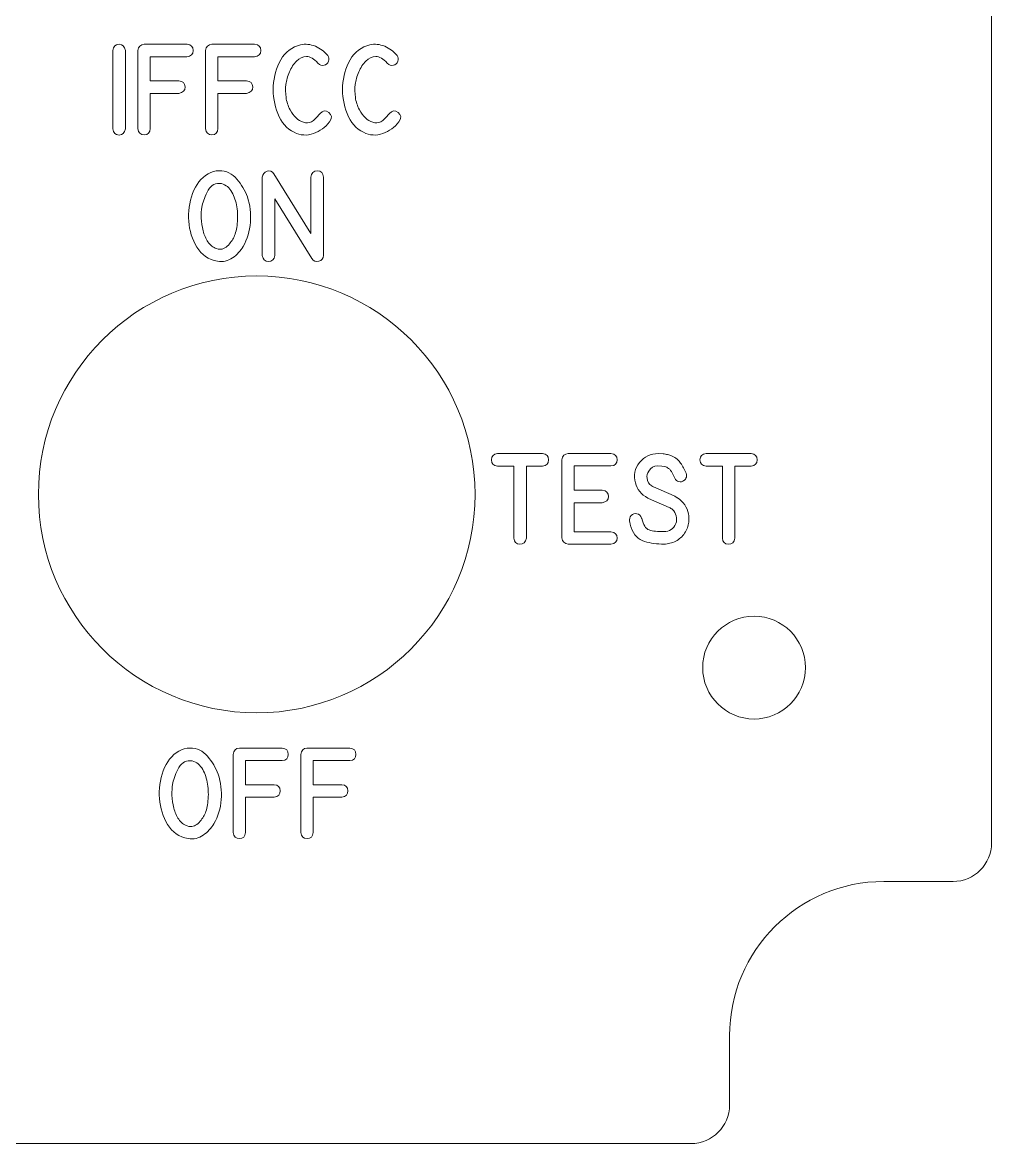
# Model space of a CAD drawing. Header units: millimetres. Extents: x -77 to 260, y -244 to 128.
# Drawn here: x -10.09 to 27.65, y -35.54 to 8.1 of the extents above; entities that cross this region are included whole.
import ezdxf

# ---------------------------------------------------------------- set-up
doc = ezdxf.new("R2010")
doc.units = ezdxf.units.MM
doc.header["$MEASUREMENT"] = 0
doc.layers.add('Cut', color=7, linetype='Continuous')
doc.layers.add('Engrave', color=7, linetype='Continuous')

msp = doc.modelspace()

# ---------------------------------------------------------------- linework, layer by layer
at = {"layer": 'Cut', "color": 250, "lineweight": 9}
msp.add_open_spline([(15.9454, 126.7647), (15.9454, 126.7647), (-65.0547, 126.7647), (-65.0547, 126.7647), (-65.0547, 126.7647), (-65.8797, 126.7647), (-66.5547, 126.0897), (-66.5547, 125.2647), (-66.5547, 125.2647), (-66.5547, 125.2647), (-66.5547, 122.5647), (-66.5547, 122.5647), (-66.5547, 122.5647), (-66.5547, 119.251), (-69.241, 116.5647), (-72.5547, 116.5647), (-72.5547, 116.5647), (-72.5547, 116.5647), (-75.2546, 116.5647), (-75.2546, 116.5647), (-75.2546, 116.5647), (-76.0796, 116.5647), (-76.7546, 115.8897), (-76.7546, 115.0647), (-76.7546, 115.0647), (-76.7546, 115.0647), (-76.7546, -23.8355), (-76.7546, -23.8355), (-76.7546, -23.8355), (-76.7546, -24.6605), (-76.0796, -25.3355), (-75.2546, -25.3355), (-75.2546, -25.3355), (-75.2546, -25.3355), (-72.5547, -25.3355), (-72.5547, -25.3355), (-72.5547, -25.3355), (-69.241, -25.3355), (-66.5547, -28.0218), (-66.5547, -31.3355), (-66.5547, -31.3355), (-66.5547, -31.3355), (-66.5547, -34.0353), (-66.5547, -34.0353), (-66.5547, -34.0353), (-66.5547, -34.8603), (-65.8797, -35.5353), (-65.0547, -35.5353), (-65.0547, -35.5353), (-65.0547, -35.5353), (15.9454, -35.5353), (15.9454, -35.5353), (15.9454, -35.5353), (16.7704, -35.5353), (17.4454, -34.8603), (17.4454, -34.0353), (17.4454, -34.0353), (17.4454, -34.0353), (17.4454, -31.3355), (17.4454, -31.3355), (17.4454, -31.3355), (17.4454, -28.0218), (20.1317, -25.3355), (23.4454, -25.3355), (23.4454, -25.3355), (23.4454, -25.3355), (26.1454, -25.3355), (26.1454, -25.3355), (26.1454, -25.3355), (26.9704, -25.3355), (27.6454, -24.6605), (27.6454, -23.8355), (27.6454, -23.8355), (27.6454, -23.8355), (27.6454, 115.0647), (27.6454, 115.0647), (27.6454, 115.0647), (27.6454, 115.8897), (26.9704, 116.5647), (26.1454, 116.5647), (26.1454, 116.5647), (26.1454, 116.5647), (23.4454, 116.5647), (23.4454, 116.5647), (23.4454, 116.5647), (20.1317, 116.5647), (17.4454, 119.251), (17.4454, 122.5647), (17.4454, 122.5647), (17.4454, 122.5647), (17.4454, 125.2647), (17.4454, 125.2647), (17.4454, 125.2647), (17.4454, 126.0897), (16.7704, 126.7647), (15.9454, 126.7647)], degree=3, knots=[0, 0, 0, 0, 0.04, 0.04, 0.04, 0.04, 0.08, 0.08, 0.08, 0.08, 0.12, 0.12, 0.12, 0.12, 0.16, 0.16, 0.16, 0.16, 0.2, 0.2, 0.2, 0.2, 0.24, 0.24, 0.24, 0.24, 0.28, 0.28, 0.28, 0.28, 0.32, 0.32, 0.32, 0.32, 0.36, 0.36, 0.36, 0.36, 0.4, 0.4, 0.4, 0.4, 0.44, 0.44, 0.44, 0.44, 0.48, 0.48, 0.48, 0.48, 0.52, 0.52, 0.52, 0.52, 0.56, 0.56, 0.56, 0.56, 0.6, 0.6, 0.6, 0.6, 0.64, 0.64, 0.64, 0.64, 0.68, 0.68, 0.68, 0.68, 0.72, 0.72, 0.72, 0.72, 0.76, 0.76, 0.76, 0.76, 0.8, 0.8, 0.8, 0.8, 0.84, 0.84, 0.84, 0.84, 0.88, 0.88, 0.88, 0.88, 0.92, 0.92, 0.92, 0.92, 1, 1, 1, 1], dxfattribs=at)
at = {"layer": 'Cut', "lineweight": 9}
for points in [[(-0.9635, -1.7697), (3.73, -1.7697), (7.536, -5.5764), (7.536, -10.2699), (7.536, -10.2699), (7.5363, -14.963), (3.7297, -18.7697), (-0.9638, -18.7697), (-0.9638, -18.7697), (-5.6573, -18.7695), (-9.4639, -14.9634), (-9.4639, -10.2699), (-9.4639, -10.2699), (-9.4637, -5.5757), (-5.6575, -1.7701), (-0.9635, -1.7697)], [(18.3979, -15.0111), (19.5022, -15.0111), (20.3978, -15.9068), (20.3978, -17.0112), (20.3978, -17.0112), (20.3982, -18.1155), (19.5021, -19.0112), (18.3978, -19.0112), (18.3978, -19.0112), (17.2938, -19.011), (16.3978, -18.1155), (16.3978, -17.0112), (16.3978, -17.0112), (16.3983, -15.9064), (17.2935, -15.0113), (18.3979, -15.0111)]]:
    msp.add_open_spline(points, degree=3, knots=[0, 0, 0, 0, 0.2, 0.2, 0.2, 0.2, 0.4, 0.4, 0.4, 0.4, 0.6, 0.6, 0.6, 0.6, 1, 1, 1, 1], dxfattribs=at)
at = {"layer": 'Engrave', "color": 240, "lineweight": 9}
for points, knots in [([(-6.079, 3.9583), (-6.1043, 3.7966), (-6.186, 3.7161), (-6.3242, 3.7167), (-6.3242, 3.7167), (-6.463, 3.7173), (-6.5441, 3.7978), (-6.5682, 3.9583), (-6.5682, 3.9583), (-6.5682, 3.9583), (-6.5682, 7.0039), (-6.5682, 7.0039), (-6.5682, 7.0039), (-6.5441, 7.1656), (-6.463, 7.2473), (-6.3242, 7.2479), (-6.3242, 7.2479), (-6.186, 7.2485), (-6.1043, 7.1668), (-6.079, 7.0039), (-6.079, 7.0039), (-6.079, 7.0039), (-6.079, 3.9583), (-6.079, 3.9583)], [0, 0, 0, 0, 0.1428571, 0.1428571, 0.1428571, 0.1428571, 0.2857143, 0.2857143, 0.2857143, 0.2857143, 0.4285714, 0.4285714, 0.4285714, 0.4285714, 0.5714286, 0.5714286, 0.5714286, 0.5714286, 0.7142857, 0.7142857, 0.7142857, 0.7142857, 1, 1, 1, 1]), ([(-5.5899, 3.9654), (-5.5899, 3.9654), (-5.5899, 7.0039), (-5.5899, 7.0039), (-5.5899, 7.0039), (-5.5693, 7.1556), (-5.4876, 7.2373), (-5.3453, 7.2485), (-5.3453, 7.2485), (-5.3453, 7.2485), (-3.6779, 7.2485), (-3.6779, 7.2485), (-3.6779, 7.2485), (-3.5186, 7.2362), (-3.4386, 7.1544), (-3.4386, 7.0045), (-3.4386, 7.0045), (-3.4386, 6.8552), (-3.5197, 6.7746), (-3.6814, 6.7646), (-3.6814, 6.7646), (-3.6814, 6.7646), (-5.106, 6.7646), (-5.106, 6.7646), (-5.106, 6.7646), (-5.106, 6.7646), (-5.106, 5.8221), (-5.106, 5.8221), (-5.106, 5.8221), (-5.106, 5.8221), (-3.9948, 5.8221), (-3.9948, 5.8221), (-3.9948, 5.8221), (-3.8366, 5.811), (-3.7561, 5.7334), (-3.7537, 5.5899), (-3.7537, 5.5899), (-3.7514, 5.4464), (-3.8319, 5.3624), (-3.9948, 5.3383), (-3.9948, 5.3383), (-3.9948, 5.3383), (-5.106, 5.3383), (-5.106, 5.3383), (-5.106, 5.3383), (-5.106, 5.3383), (-5.106, 3.9654), (-5.106, 3.9654), (-5.106, 3.9654), (-5.1172, 3.8072), (-5.1954, 3.7267), (-5.3394, 3.7243), (-5.3394, 3.7243), (-5.4835, 3.722), (-5.567, 3.8025), (-5.5899, 3.9654)], [0, 0, 0, 0, 0.0666667, 0.0666667, 0.0666667, 0.0666667, 0.1333333, 0.1333333, 0.1333333, 0.1333333, 0.2, 0.2, 0.2, 0.2, 0.2666667, 0.2666667, 0.2666667, 0.2666667, 0.3333333, 0.3333333, 0.3333333, 0.3333333, 0.4, 0.4, 0.4, 0.4, 0.4666667, 0.4666667, 0.4666667, 0.4666667, 0.5333333, 0.5333333, 0.5333333, 0.5333333, 0.6, 0.6, 0.6, 0.6, 0.6666667, 0.6666667, 0.6666667, 0.6666667, 0.7333333, 0.7333333, 0.7333333, 0.7333333, 0.8, 0.8, 0.8, 0.8, 0.8666667, 0.8666667, 0.8666667, 0.8666667, 1, 1, 1, 1]), ([(-2.9565, 3.9654), (-2.9565, 3.9654), (-2.9565, 7.0039), (-2.9565, 7.0039), (-2.9565, 7.0039), (-2.9359, 7.1556), (-2.8542, 7.2373), (-2.7119, 7.2485), (-2.7119, 7.2485), (-2.7119, 7.2485), (-1.0445, 7.2485), (-1.0445, 7.2485), (-1.0445, 7.2485), (-0.8852, 7.2362), (-0.8052, 7.1544), (-0.8052, 7.0045), (-0.8052, 7.0045), (-0.8052, 6.8552), (-0.8863, 6.7746), (-1.048, 6.7646), (-1.048, 6.7646), (-1.048, 6.7646), (-2.4726, 6.7646), (-2.4726, 6.7646), (-2.4726, 6.7646), (-2.4726, 6.7646), (-2.4726, 5.8221), (-2.4726, 5.8221), (-2.4726, 5.8221), (-2.4726, 5.8221), (-1.3614, 5.8221), (-1.3614, 5.8221), (-1.3614, 5.8221), (-1.2032, 5.811), (-1.1227, 5.7334), (-1.1203, 5.5899), (-1.1203, 5.5899), (-1.118, 5.4464), (-1.1985, 5.3624), (-1.3614, 5.3383), (-1.3614, 5.3383), (-1.3614, 5.3383), (-2.4726, 5.3383), (-2.4726, 5.3383), (-2.4726, 5.3383), (-2.4726, 5.3383), (-2.4726, 3.9654), (-2.4726, 3.9654), (-2.4726, 3.9654), (-2.4838, 3.8072), (-2.562, 3.7267), (-2.706, 3.7243), (-2.706, 3.7243), (-2.8501, 3.722), (-2.9336, 3.8025), (-2.9565, 3.9654)], [0, 0, 0, 0, 0.0666667, 0.0666667, 0.0666667, 0.0666667, 0.1333333, 0.1333333, 0.1333333, 0.1333333, 0.2, 0.2, 0.2, 0.2, 0.2666667, 0.2666667, 0.2666667, 0.2666667, 0.3333333, 0.3333333, 0.3333333, 0.3333333, 0.4, 0.4, 0.4, 0.4, 0.4666667, 0.4666667, 0.4666667, 0.4666667, 0.5333333, 0.5333333, 0.5333333, 0.5333333, 0.6, 0.6, 0.6, 0.6, 0.6666667, 0.6666667, 0.6666667, 0.6666667, 0.7333333, 0.7333333, 0.7333333, 0.7333333, 0.8, 0.8, 0.8, 0.8, 0.8666667, 0.8666667, 0.8666667, 0.8666667, 1, 1, 1, 1]), ([(1.8952, 4.2723), (1.8952, 4.2723), (1.8799, 4.2494), (1.8799, 4.2494), (1.8799, 4.2494), (1.8764, 4.2453), (1.8735, 4.2411), (1.8711, 4.2376), (1.8711, 4.2376), (1.8694, 4.2341), (1.867, 4.2306), (1.8647, 4.227), (1.8647, 4.227), (1.7071, 4.0148), (1.5007, 3.8637), (1.245, 3.7731), (1.245, 3.7731), (0.9898, 3.6832), (0.7381, 3.6996), (0.49, 3.8225), (0.49, 3.8225), (0.2019, 3.966), (-0.0097, 4.2094), (-0.145, 4.5527), (-0.145, 4.5527), (-0.2796, 4.8961), (-0.3378, 5.253), (-0.319, 5.6234), (-0.319, 5.6234), (-0.2996, 5.9938), (-0.202, 6.3336), (-0.0262, 6.6441), (-0.0262, 6.6441), (0.1502, 6.9539), (0.406, 7.148), (0.7417, 7.2262), (0.7417, 7.2262), (0.9345, 7.2708), (1.1268, 7.252), (1.3185, 7.1703), (1.3185, 7.1703), (1.5101, 7.088), (1.6677, 6.9728), (1.7906, 6.8246), (1.7906, 6.8246), (1.7918, 6.8246), (1.7947, 6.8211), (1.7988, 6.8128), (1.7988, 6.8128), (1.8517, 6.744), (1.8629, 6.6682), (1.8317, 6.5865), (1.8317, 6.5865), (1.8006, 6.5042), (1.7441, 6.453), (1.6612, 6.4318), (1.6612, 6.4318), (1.573, 6.4089), (1.4913, 6.4354), (1.4166, 6.5112), (1.4166, 6.5112), (1.2626, 6.6905), (1.1144, 6.7764), (0.9722, 6.7699), (0.9722, 6.7699), (0.8299, 6.7629), (0.7023, 6.7041), (0.59, 6.5941), (0.59, 6.5941), (0.4771, 6.4836), (0.3836, 6.3425), (0.3089, 6.1702), (0.3089, 6.1702), (0.2343, 5.9979), (0.1884, 5.8368), (0.1714, 5.6863), (0.1714, 5.6863), (0.1508, 5.5188), (0.1526, 5.35), (0.1772, 5.1807), (0.1772, 5.1807), (0.2019, 5.0114), (0.2537, 4.852), (0.3331, 4.7027), (0.3331, 4.7027), (0.4712, 4.441), (0.6447, 4.277), (0.854, 4.2112), (0.854, 4.2112), (1.0639, 4.1447), (1.2685, 4.2453), (1.4684, 4.5116), (1.4684, 4.5116), (1.4778, 4.5228), (1.4884, 4.5381), (1.5013, 4.5563), (1.5013, 4.5563), (1.6089, 4.6756), (1.723, 4.688), (1.8429, 4.5933), (1.8429, 4.5933), (1.9628, 4.4987), (1.9805, 4.3917), (1.8952, 4.2723)], [0, 0, 0, 0, 0.037037, 0.037037, 0.037037, 0.037037, 0.0740741, 0.0740741, 0.0740741, 0.0740741, 0.1111111, 0.1111111, 0.1111111, 0.1111111, 0.1481481, 0.1481481, 0.1481481, 0.1481481, 0.1851852, 0.1851852, 0.1851852, 0.1851852, 0.2222222, 0.2222222, 0.2222222, 0.2222222, 0.2592593, 0.2592593, 0.2592593, 0.2592593, 0.2962963, 0.2962963, 0.2962963, 0.2962963, 0.3333333, 0.3333333, 0.3333333, 0.3333333, 0.3703704, 0.3703704, 0.3703704, 0.3703704, 0.4074074, 0.4074074, 0.4074074, 0.4074074, 0.4444444, 0.4444444, 0.4444444, 0.4444444, 0.4814815, 0.4814815, 0.4814815, 0.4814815, 0.5185185, 0.5185185, 0.5185185, 0.5185185, 0.5555556, 0.5555556, 0.5555556, 0.5555556, 0.5925926, 0.5925926, 0.5925926, 0.5925926, 0.6296296, 0.6296296, 0.6296296, 0.6296296, 0.6666667, 0.6666667, 0.6666667, 0.6666667, 0.7037037, 0.7037037, 0.7037037, 0.7037037, 0.7407407, 0.7407407, 0.7407407, 0.7407407, 0.7777778, 0.7777778, 0.7777778, 0.7777778, 0.8148148, 0.8148148, 0.8148148, 0.8148148, 0.8518519, 0.8518519, 0.8518519, 0.8518519, 0.8888889, 0.8888889, 0.8888889, 0.8888889, 0.9259259, 0.9259259, 0.9259259, 0.9259259, 1, 1, 1, 1]), ([(4.5945, 4.2723), (4.5945, 4.2723), (4.5792, 4.2494), (4.5792, 4.2494), (4.5792, 4.2494), (4.5757, 4.2453), (4.5728, 4.2411), (4.5704, 4.2376), (4.5704, 4.2376), (4.5687, 4.2341), (4.5663, 4.2306), (4.564, 4.227), (4.564, 4.227), (4.4064, 4.0148), (4.2, 3.8637), (3.9443, 3.7731), (3.9443, 3.7731), (3.6891, 3.6832), (3.4374, 3.6996), (3.1893, 3.8225), (3.1893, 3.8225), (2.9012, 3.966), (2.6896, 4.2094), (2.5543, 4.5527), (2.5543, 4.5527), (2.4197, 4.8961), (2.3615, 5.253), (2.3803, 5.6234), (2.3803, 5.6234), (2.3997, 5.9938), (2.4973, 6.3336), (2.6731, 6.6441), (2.6731, 6.6441), (2.8495, 6.9539), (3.1053, 7.148), (3.441, 7.2262), (3.441, 7.2262), (3.6338, 7.2708), (3.8261, 7.252), (4.0178, 7.1703), (4.0178, 7.1703), (4.2094, 7.088), (4.367, 6.9728), (4.4899, 6.8246), (4.4899, 6.8246), (4.4911, 6.8246), (4.494, 6.8211), (4.4981, 6.8128), (4.4981, 6.8128), (4.551, 6.744), (4.5622, 6.6682), (4.531, 6.5865), (4.531, 6.5865), (4.4999, 6.5042), (4.4434, 6.453), (4.3605, 6.4318), (4.3605, 6.4318), (4.2723, 6.4089), (4.1906, 6.4354), (4.1159, 6.5112), (4.1159, 6.5112), (3.9619, 6.6905), (3.8137, 6.7764), (3.6715, 6.7699), (3.6715, 6.7699), (3.5292, 6.7629), (3.4016, 6.7041), (3.2893, 6.5941), (3.2893, 6.5941), (3.1764, 6.4836), (3.0829, 6.3425), (3.0082, 6.1702), (3.0082, 6.1702), (2.9336, 5.9979), (2.8877, 5.8368), (2.8707, 5.6863), (2.8707, 5.6863), (2.8501, 5.5188), (2.8519, 5.35), (2.8765, 5.1807), (2.8765, 5.1807), (2.9012, 5.0114), (2.953, 4.852), (3.0324, 4.7027), (3.0324, 4.7027), (3.1705, 4.441), (3.344, 4.277), (3.5533, 4.2112), (3.5533, 4.2112), (3.7632, 4.1447), (3.9678, 4.2453), (4.1677, 4.5116), (4.1677, 4.5116), (4.1771, 4.5228), (4.1877, 4.5381), (4.2006, 4.5563), (4.2006, 4.5563), (4.3082, 4.6756), (4.4223, 4.688), (4.5422, 4.5933), (4.5422, 4.5933), (4.6621, 4.4987), (4.6798, 4.3917), (4.5945, 4.2723)], [0, 0, 0, 0, 0.037037, 0.037037, 0.037037, 0.037037, 0.0740741, 0.0740741, 0.0740741, 0.0740741, 0.1111111, 0.1111111, 0.1111111, 0.1111111, 0.1481481, 0.1481481, 0.1481481, 0.1481481, 0.1851852, 0.1851852, 0.1851852, 0.1851852, 0.2222222, 0.2222222, 0.2222222, 0.2222222, 0.2592593, 0.2592593, 0.2592593, 0.2592593, 0.2962963, 0.2962963, 0.2962963, 0.2962963, 0.3333333, 0.3333333, 0.3333333, 0.3333333, 0.3703704, 0.3703704, 0.3703704, 0.3703704, 0.4074074, 0.4074074, 0.4074074, 0.4074074, 0.4444444, 0.4444444, 0.4444444, 0.4444444, 0.4814815, 0.4814815, 0.4814815, 0.4814815, 0.5185185, 0.5185185, 0.5185185, 0.5185185, 0.5555556, 0.5555556, 0.5555556, 0.5555556, 0.5925926, 0.5925926, 0.5925926, 0.5925926, 0.6296296, 0.6296296, 0.6296296, 0.6296296, 0.6666667, 0.6666667, 0.6666667, 0.6666667, 0.7037037, 0.7037037, 0.7037037, 0.7037037, 0.7407407, 0.7407407, 0.7407407, 0.7407407, 0.7777778, 0.7777778, 0.7777778, 0.7777778, 0.8148148, 0.8148148, 0.8148148, 0.8148148, 0.8518519, 0.8518519, 0.8518519, 0.8518519, 0.8888889, 0.8888889, 0.8888889, 0.8888889, 0.9259259, 0.9259259, 0.9259259, 0.9259259, 1, 1, 1, 1]), ([(-1.3284, 1.3097), (-1.2231, 0.9916), (-1.1831, 0.6618), (-1.209, 0.3196), (-1.209, 0.3196), (-1.2349, -0.0226), (-1.3289, -0.3348), (-1.4906, -0.6176), (-1.4906, -0.6176), (-1.5929, -0.7934), (-1.7323, -0.9427), (-1.9093, -1.0656), (-1.9093, -1.0656), (-2.0862, -1.1885), (-2.2814, -1.2314), (-2.4949, -1.1944), (-2.4949, -1.1944), (-2.8429, -1.1338), (-3.1093, -0.9521), (-3.2939, -0.6505), (-3.2939, -0.6505), (-3.4791, -0.3483), (-3.5849, -0.012), (-3.612, 0.3584), (-3.612, 0.3584), (-3.639, 0.7288), (-3.589, 1.0892), (-3.462, 1.4408), (-3.462, 1.4408), (-3.335, 1.7924), (-3.1328, 2.0476), (-2.8547, 2.2075), (-2.8547, 2.2075), (-2.7194, 2.2857), (-2.5772, 2.3245), (-2.4296, 2.3245), (-2.4296, 2.3245), (-2.1468, 2.3245), (-1.9163, 2.2181), (-1.737, 2.0052), (-1.737, 2.0052), (-1.5577, 1.7918), (-1.4218, 1.5602), (-1.3284, 1.3097)], [0, 0, 0, 0, 0.0833333, 0.0833333, 0.0833333, 0.0833333, 0.1666667, 0.1666667, 0.1666667, 0.1666667, 0.25, 0.25, 0.25, 0.25, 0.3333333, 0.3333333, 0.3333333, 0.3333333, 0.4166667, 0.4166667, 0.4166667, 0.4166667, 0.5, 0.5, 0.5, 0.5, 0.5833333, 0.5833333, 0.5833333, 0.5833333, 0.6666667, 0.6666667, 0.6666667, 0.6666667, 0.75, 0.75, 0.75, 0.75, 0.8333333, 0.8333333, 0.8333333, 0.8333333, 1, 1, 1, 1]), ([(1.6325, -0.9657), (1.6325, -1.0862), (1.5743, -1.1626), (1.4579, -1.1956), (1.4579, -1.1956), (1.3409, -1.2279), (1.251, -1.1938), (1.1863, -1.0927), (1.1863, -1.0927), (1.1863, -1.0927), (-0.2607, 1.2274), (-0.2607, 1.2274), (-0.2607, 1.2274), (-0.2607, 1.2274), (-0.2607, -0.9657), (-0.2607, -0.9657), (-0.2607, -0.9657), (-0.2859, -1.1262), (-0.3671, -1.2067), (-0.5041, -1.2067), (-0.5041, -1.2067), (-0.6416, -1.2067), (-0.7222, -1.1262), (-0.7463, -0.9657), (-0.7463, -0.9657), (-0.7463, -0.9657), (-0.7463, 2.0764), (-0.7463, 2.0764), (-0.7463, 2.0764), (-0.7292, 2.1957), (-0.6681, 2.2745), (-0.5629, 2.3127), (-0.5629, 2.3127), (-0.4576, 2.3504), (-0.37, 2.3145), (-0.3, 2.2057), (-0.3, 2.2057), (-0.3, 2.2057), (1.1469, -0.1178), (1.1469, -0.1178), (1.1469, -0.1178), (1.1469, -0.1178), (1.1469, 2.0764), (1.1469, 2.0764), (1.1469, 2.0764), (1.1687, 2.2404), (1.2521, 2.3221), (1.3974, 2.3204), (1.3974, 2.3204), (1.5426, 2.3186), (1.6208, 2.2375), (1.6325, 2.0764), (1.6325, 2.0764), (1.6325, 2.0764), (1.6325, -0.9657), (1.6325, -0.9657)], [0, 0, 0, 0, 0.0666667, 0.0666667, 0.0666667, 0.0666667, 0.1333333, 0.1333333, 0.1333333, 0.1333333, 0.2, 0.2, 0.2, 0.2, 0.2666667, 0.2666667, 0.2666667, 0.2666667, 0.3333333, 0.3333333, 0.3333333, 0.3333333, 0.4, 0.4, 0.4, 0.4, 0.4666667, 0.4666667, 0.4666667, 0.4666667, 0.5333333, 0.5333333, 0.5333333, 0.5333333, 0.6, 0.6, 0.6, 0.6, 0.6666667, 0.6666667, 0.6666667, 0.6666667, 0.7333333, 0.7333333, 0.7333333, 0.7333333, 0.8, 0.8, 0.8, 0.8, 0.8666667, 0.8666667, 0.8666667, 0.8666667, 1, 1, 1, 1]), ([(-2.4155, 1.8353), (-2.6266, 1.8353), (-2.7865, 1.7219), (-2.8952, 1.4943), (-2.8952, 1.4943), (-3.004, 1.2668), (-3.0722, 1.0728), (-3.101, 0.9122), (-3.101, 0.9122), (-3.1228, 0.7947), (-3.131, 0.653), (-3.1251, 0.4866), (-3.1251, 0.4866), (-3.1193, 0.3202), (-3.0951, 0.1556), (-3.0528, -0.0067), (-3.0528, -0.0067), (-3.0105, -0.1696), (-2.9464, -0.316), (-2.8617, -0.4459), (-2.8617, -0.4459), (-2.7765, -0.5764), (-2.6654, -0.6629), (-2.5278, -0.7052), (-2.5278, -0.7052), (-2.3667, -0.7558), (-2.2279, -0.724), (-2.1115, -0.61), (-2.1115, -0.61), (-1.9951, -0.4953), (-1.9069, -0.3742), (-1.8469, -0.2454), (-1.8469, -0.2454), (-1.7864, -0.1131), (-1.7446, 0.0597), (-1.7223, 0.2749), (-1.7223, 0.2749), (-1.6999, 0.4895), (-1.7052, 0.7041), (-1.7376, 0.9181), (-1.7376, 0.9181), (-1.7705, 1.1321), (-1.8346, 1.325), (-1.9298, 1.4967), (-1.9298, 1.4967), (-2.0251, 1.6683), (-2.1609, 1.7777), (-2.3361, 1.8247), (-2.3361, 1.8247), (-2.359, 1.8318), (-2.3855, 1.8353), (-2.4155, 1.8353)], [0, 0, 0, 0, 0.0714286, 0.0714286, 0.0714286, 0.0714286, 0.1428571, 0.1428571, 0.1428571, 0.1428571, 0.2142857, 0.2142857, 0.2142857, 0.2142857, 0.2857143, 0.2857143, 0.2857143, 0.2857143, 0.3571429, 0.3571429, 0.3571429, 0.3571429, 0.4285714, 0.4285714, 0.4285714, 0.4285714, 0.5, 0.5, 0.5, 0.5, 0.5714286, 0.5714286, 0.5714286, 0.5714286, 0.6428571, 0.6428571, 0.6428571, 0.6428571, 0.7142857, 0.7142857, 0.7142857, 0.7142857, 0.7857143, 0.7857143, 0.7857143, 0.7857143, 0.8571429, 0.8571429, 0.8571429, 0.8571429, 1, 1, 1, 1]), ([(9.0467, -11.9675), (9.0467, -11.9675), (9.0467, -9.1665), (9.0467, -9.1665), (9.0467, -9.1665), (9.0467, -9.1665), (8.4147, -9.1665), (8.4147, -9.1665), (8.4147, -9.1665), (8.2541, -9.1542), (8.1736, -9.0731), (8.1742, -8.9249), (8.1742, -8.9249), (8.1748, -8.7761), (8.2553, -8.6944), (8.4147, -8.6809), (8.4147, -8.6809), (8.4147, -8.6809), (10.1632, -8.6809), (10.1632, -8.6809), (10.1632, -8.6809), (10.3214, -8.6932), (10.4013, -8.775), (10.4019, -8.9249), (10.4019, -8.9249), (10.4025, -9.0742), (10.3226, -9.1554), (10.1632, -9.1665), (10.1632, -9.1665), (10.1632, -9.1665), (9.5329, -9.1665), (9.5329, -9.1665), (9.5329, -9.1665), (9.5329, -9.1665), (9.5329, -11.9675), (9.5329, -11.9675), (9.5329, -11.9675), (9.5065, -12.1304), (9.4218, -12.211), (9.2784, -12.2086), (9.2784, -12.2086), (9.1355, -12.2062), (9.0585, -12.1257), (9.0467, -11.9675)], [0, 0, 0, 0, 0.0833333, 0.0833333, 0.0833333, 0.0833333, 0.1666667, 0.1666667, 0.1666667, 0.1666667, 0.25, 0.25, 0.25, 0.25, 0.3333333, 0.3333333, 0.3333333, 0.3333333, 0.4166667, 0.4166667, 0.4166667, 0.4166667, 0.5, 0.5, 0.5, 0.5, 0.5833333, 0.5833333, 0.5833333, 0.5833333, 0.6666667, 0.6666667, 0.6666667, 0.6666667, 0.75, 0.75, 0.75, 0.75, 0.8333333, 0.8333333, 0.8333333, 0.8333333, 1, 1, 1, 1]), ([(12.8278, -9.1613), (12.8278, -9.1613), (11.3997, -9.1613), (11.3997, -9.1613), (11.3997, -9.1613), (11.3997, -9.1613), (11.3997, -10.1037), (11.3997, -10.1037), (11.3997, -10.1037), (11.3997, -10.1037), (12.4886, -10.1037), (12.4886, -10.1037), (12.4886, -10.1037), (12.6514, -10.1278), (12.7326, -10.2096), (12.732, -10.3489), (12.732, -10.3489), (12.7314, -10.4888), (12.6503, -10.57), (12.4886, -10.5929), (12.4886, -10.5929), (12.4886, -10.5929), (11.3997, -10.5929), (11.3997, -10.5929), (11.3997, -10.5929), (11.3997, -10.5929), (11.3997, -11.7247), (11.3997, -11.7247), (11.3997, -11.7247), (11.3997, -11.7247), (12.8278, -11.7247), (12.8278, -11.7247), (12.8278, -11.7247), (12.9895, -11.7488), (13.0706, -11.8294), (13.0706, -11.9675), (13.0706, -11.9675), (13.0706, -12.1051), (12.9895, -12.1857), (12.8278, -12.2086), (12.8278, -12.2086), (12.8278, -12.2086), (11.1604, -12.2086), (11.1604, -12.2086), (11.1604, -12.2086), (11.0169, -12.1904), (10.9352, -12.1086), (10.9158, -11.964), (10.9158, -11.964), (10.9158, -11.964), (10.9158, -8.922), (10.9158, -8.922), (10.9158, -8.922), (10.9376, -8.7703), (11.0193, -8.6903), (11.1604, -8.6809), (11.1604, -8.6809), (11.1604, -8.6809), (12.8278, -8.6809), (12.8278, -8.6809), (12.8278, -8.6809), (12.9895, -8.6932), (13.0706, -8.7744), (13.07, -8.9231), (13.07, -8.9231), (13.0695, -9.0719), (12.9883, -9.1513), (12.8278, -9.1613)], [0, 0, 0, 0, 0.0555556, 0.0555556, 0.0555556, 0.0555556, 0.1111111, 0.1111111, 0.1111111, 0.1111111, 0.1666667, 0.1666667, 0.1666667, 0.1666667, 0.2222222, 0.2222222, 0.2222222, 0.2222222, 0.2777778, 0.2777778, 0.2777778, 0.2777778, 0.3333333, 0.3333333, 0.3333333, 0.3333333, 0.3888889, 0.3888889, 0.3888889, 0.3888889, 0.4444444, 0.4444444, 0.4444444, 0.4444444, 0.5, 0.5, 0.5, 0.5, 0.5555556, 0.5555556, 0.5555556, 0.5555556, 0.6111111, 0.6111111, 0.6111111, 0.6111111, 0.6666667, 0.6666667, 0.6666667, 0.6666667, 0.7222222, 0.7222222, 0.7222222, 0.7222222, 0.7777778, 0.7777778, 0.7777778, 0.7777778, 0.8333333, 0.8333333, 0.8333333, 0.8333333, 0.8888889, 0.8888889, 0.8888889, 0.8888889, 1, 1, 1, 1]), ([(15.2819, -10.3313), (15.2819, -10.3313), (15.3095, -10.343), (15.3095, -10.343), (15.3095, -10.343), (15.3095, -10.343), (15.3407, -10.3583), (15.3407, -10.3583), (15.3407, -10.3583), (15.3407, -10.3583), (15.3683, -10.3742), (15.3683, -10.3742), (15.3683, -10.3742), (15.376, -10.3801), (15.3854, -10.3854), (15.3948, -10.3907), (15.3948, -10.3907), (15.4048, -10.3954), (15.4142, -10.4012), (15.4236, -10.4065), (15.4236, -10.4065), (15.6505, -10.5559), (15.7916, -10.7628), (15.8451, -11.0268), (15.8451, -11.0268), (15.8657, -11.1303), (15.8704, -11.2367), (15.8593, -11.3455), (15.8593, -11.3455), (15.8404, -11.5019), (15.7858, -11.6459), (15.6946, -11.7788), (15.6946, -11.7788), (15.6035, -11.9117), (15.4888, -12.014), (15.3513, -12.0863), (15.3513, -12.0863), (15.2031, -12.1645), (15.0496, -12.2033), (14.8909, -12.2033), (14.8909, -12.2033), (14.6246, -12.2033), (14.3706, -12.1692), (14.1277, -12.101), (14.1277, -12.101), (13.8855, -12.0328), (13.7127, -11.85), (13.6098, -11.5524), (13.6098, -11.5524), (13.5956, -11.5142), (13.5857, -11.4754), (13.5786, -11.4354), (13.5786, -11.4354), (13.5715, -11.3949), (13.5633, -11.3549), (13.5545, -11.3143), (13.5545, -11.3143), (13.5374, -11.232), (13.5574, -11.1591), (13.6156, -11.0956), (13.6156, -11.0956), (13.6733, -11.0327), (13.7456, -11.0086), (13.8314, -11.0233), (13.8314, -11.0233), (13.9225, -11.0421), (13.9855, -11.098), (14.0213, -11.192), (14.0213, -11.192), (14.0213, -11.192), (14.0266, -11.2079), (14.0266, -11.2079), (14.0266, -11.2079), (14.0813, -11.4572), (14.1777, -11.606), (14.3147, -11.6542), (14.3147, -11.6542), (14.4523, -11.7024), (14.6428, -11.7241), (14.8874, -11.7194), (14.8874, -11.7194), (15.1126, -11.7194), (15.2672, -11.6136), (15.3513, -11.4025), (15.3513, -11.4025), (15.3877, -11.3084), (15.3936, -11.2103), (15.3683, -11.1085), (15.3683, -11.1085), (15.343, -11.0074), (15.2931, -10.9222), (15.2184, -10.8546), (15.2184, -10.8546), (15.1849, -10.8257), (15.1414, -10.7993), (15.0873, -10.774), (15.0873, -10.774), (15.0873, -10.774), (14.29, -10.4242), (14.29, -10.4242), (14.29, -10.4242), (14.29, -10.4242), (14.2641, -10.4101), (14.2641, -10.4101), (14.2641, -10.4101), (14.0031, -10.2725), (13.8414, -10.0767), (13.7785, -9.8227), (13.7785, -9.8227), (13.7015, -9.5287), (13.755, -9.2653), (13.9396, -9.0313), (13.9396, -9.0313), (14.1236, -8.7979), (14.3659, -8.6809), (14.6651, -8.6809), (14.6651, -8.6809), (14.6651, -8.6809), (14.855, -8.6862), (14.855, -8.6862), (14.855, -8.6862), (14.9168, -8.6974), (14.9767, -8.7085), (15.0338, -8.7197), (15.0338, -8.7197), (15.0914, -8.7303), (15.1496, -8.7491), (15.2078, -8.7756), (15.2078, -8.7756), (15.3524, -8.8432), (15.4636, -8.9367), (15.5406, -9.0548), (15.5406, -9.0548), (15.6176, -9.173), (15.687, -9.3012), (15.7487, -9.4388), (15.7487, -9.4388), (15.7546, -9.4517), (15.7599, -9.4664), (15.7646, -9.4835), (15.7646, -9.4835), (15.7769, -9.5399), (15.7711, -9.591), (15.747, -9.6369), (15.747, -9.6369), (15.7334, -9.6657), (15.7187, -9.6875), (15.704, -9.7022), (15.704, -9.7022), (15.6893, -9.7175), (15.677, -9.7275), (15.6682, -9.7333), (15.6682, -9.7333), (15.6082, -9.7757), (15.5429, -9.7886), (15.4718, -9.771), (15.4718, -9.771), (15.4001, -9.7551), (15.346, -9.7092), (15.3078, -9.6334), (15.3078, -9.6334), (15.2778, -9.5669), (15.246, -9.4987), (15.2125, -9.4294), (15.2125, -9.4294), (15.1784, -9.36), (15.1308, -9.3024), (15.0702, -9.2559), (15.0702, -9.2559), (15.0449, -9.2377), (15.0203, -9.2242), (14.9967, -9.2159), (14.9967, -9.2159), (14.9732, -9.2071), (14.9473, -9.1977), (14.9185, -9.1871), (14.9185, -9.1871), (14.9185, -9.1871), (14.8068, -9.1683), (14.8068, -9.1683), (14.8068, -9.1683), (14.8068, -9.1683), (14.6481, -9.163), (14.6481, -9.163), (14.6481, -9.163), (14.494, -9.1654), (14.3764, -9.2318), (14.2953, -9.3629), (14.2953, -9.3629), (14.24, -9.447), (14.2195, -9.5405), (14.233, -9.644), (14.233, -9.644), (14.2489, -9.771), (14.3088, -9.8697), (14.4123, -9.9403), (14.4123, -9.9403), (14.417, -9.9432), (14.4217, -9.9473), (14.4276, -9.9515), (14.4276, -9.9515), (14.4335, -9.955), (14.4399, -9.9591), (14.4464, -9.9626), (14.4464, -9.9626), (14.4464, -9.9626), (14.4658, -9.9709), (14.4658, -9.9709), (14.4658, -9.9709), (14.4658, -9.9709), (14.4864, -9.9797), (14.4864, -9.9797), (14.4864, -9.9797), (14.4864, -9.9797), (15.2819, -10.3313), (15.2819, -10.3313)], [0, 0, 0, 0, 0.0181818, 0.0181818, 0.0181818, 0.0181818, 0.0363636, 0.0363636, 0.0363636, 0.0363636, 0.0545455, 0.0545455, 0.0545455, 0.0545455, 0.0727273, 0.0727273, 0.0727273, 0.0727273, 0.0909091, 0.0909091, 0.0909091, 0.0909091, 0.1090909, 0.1090909, 0.1090909, 0.1090909, 0.1272727, 0.1272727, 0.1272727, 0.1272727, 0.1454545, 0.1454545, 0.1454545, 0.1454545, 0.1636364, 0.1636364, 0.1636364, 0.1636364, 0.1818182, 0.1818182, 0.1818182, 0.1818182, 0.2, 0.2, 0.2, 0.2, 0.2181818, 0.2181818, 0.2181818, 0.2181818, 0.2363636, 0.2363636, 0.2363636, 0.2363636, 0.2545455, 0.2545455, 0.2545455, 0.2545455, 0.2727273, 0.2727273, 0.2727273, 0.2727273, 0.2909091, 0.2909091, 0.2909091, 0.2909091, 0.3090909, 0.3090909, 0.3090909, 0.3090909, 0.3272727, 0.3272727, 0.3272727, 0.3272727, 0.3454545, 0.3454545, 0.3454545, 0.3454545, 0.3636364, 0.3636364, 0.3636364, 0.3636364, 0.3818182, 0.3818182, 0.3818182, 0.3818182, 0.4, 0.4, 0.4, 0.4, 0.4181818, 0.4181818, 0.4181818, 0.4181818, 0.4363636, 0.4363636, 0.4363636, 0.4363636, 0.4545455, 0.4545455, 0.4545455, 0.4545455, 0.4727273, 0.4727273, 0.4727273, 0.4727273, 0.4909091, 0.4909091, 0.4909091, 0.4909091, 0.5090909, 0.5090909, 0.5090909, 0.5090909, 0.5272727, 0.5272727, 0.5272727, 0.5272727, 0.5454545, 0.5454545, 0.5454545, 0.5454545, 0.5636364, 0.5636364, 0.5636364, 0.5636364, 0.5818182, 0.5818182, 0.5818182, 0.5818182, 0.6, 0.6, 0.6, 0.6, 0.6181818, 0.6181818, 0.6181818, 0.6181818, 0.6363636, 0.6363636, 0.6363636, 0.6363636, 0.6545455, 0.6545455, 0.6545455, 0.6545455, 0.6727273, 0.6727273, 0.6727273, 0.6727273, 0.6909091, 0.6909091, 0.6909091, 0.6909091, 0.7090909, 0.7090909, 0.7090909, 0.7090909, 0.7272727, 0.7272727, 0.7272727, 0.7272727, 0.7454545, 0.7454545, 0.7454545, 0.7454545, 0.7636364, 0.7636364, 0.7636364, 0.7636364, 0.7818182, 0.7818182, 0.7818182, 0.7818182, 0.8, 0.8, 0.8, 0.8, 0.8181818, 0.8181818, 0.8181818, 0.8181818, 0.8363636, 0.8363636, 0.8363636, 0.8363636, 0.8545455, 0.8545455, 0.8545455, 0.8545455, 0.8727273, 0.8727273, 0.8727273, 0.8727273, 0.8909091, 0.8909091, 0.8909091, 0.8909091, 0.9090909, 0.9090909, 0.9090909, 0.9090909, 0.9272727, 0.9272727, 0.9272727, 0.9272727, 0.9454545, 0.9454545, 0.9454545, 0.9454545, 0.9636364, 0.9636364, 0.9636364, 0.9636364, 1, 1, 1, 1]), ([(17.1645, -11.9675), (17.1645, -11.9675), (17.1645, -9.1665), (17.1645, -9.1665), (17.1645, -9.1665), (17.1645, -9.1665), (16.5325, -9.1665), (16.5325, -9.1665), (16.5325, -9.1665), (16.3719, -9.1542), (16.2914, -9.0731), (16.292, -8.9249), (16.292, -8.9249), (16.2926, -8.7761), (16.3731, -8.6944), (16.5325, -8.6809), (16.5325, -8.6809), (16.5325, -8.6809), (18.281, -8.6809), (18.281, -8.6809), (18.281, -8.6809), (18.4392, -8.6932), (18.5191, -8.775), (18.5197, -8.9249), (18.5197, -8.9249), (18.5203, -9.0742), (18.4404, -9.1554), (18.281, -9.1665), (18.281, -9.1665), (18.281, -9.1665), (17.6507, -9.1665), (17.6507, -9.1665), (17.6507, -9.1665), (17.6507, -9.1665), (17.6507, -11.9675), (17.6507, -11.9675), (17.6507, -11.9675), (17.6243, -12.1304), (17.5396, -12.211), (17.3962, -12.2086), (17.3962, -12.2086), (17.2533, -12.2062), (17.1763, -12.1257), (17.1645, -11.9675)], [0, 0, 0, 0, 0.0833333, 0.0833333, 0.0833333, 0.0833333, 0.1666667, 0.1666667, 0.1666667, 0.1666667, 0.25, 0.25, 0.25, 0.25, 0.3333333, 0.3333333, 0.3333333, 0.3333333, 0.4166667, 0.4166667, 0.4166667, 0.4166667, 0.5, 0.5, 0.5, 0.5, 0.5833333, 0.5833333, 0.5833333, 0.5833333, 0.6666667, 0.6666667, 0.6666667, 0.6666667, 0.75, 0.75, 0.75, 0.75, 0.8333333, 0.8333333, 0.8333333, 0.8333333, 1, 1, 1, 1]), ([(-2.4669, -21.1588), (-2.3616, -21.4769), (-2.3216, -21.8067), (-2.3475, -22.1489), (-2.3475, -22.1489), (-2.3734, -22.4911), (-2.4674, -22.8033), (-2.6291, -23.0861), (-2.6291, -23.0861), (-2.7314, -23.2619), (-2.8708, -23.4112), (-3.0478, -23.5341), (-3.0478, -23.5341), (-3.2247, -23.657), (-3.4199, -23.6999), (-3.6334, -23.6629), (-3.6334, -23.6629), (-3.9814, -23.6023), (-4.2478, -23.4206), (-4.4324, -23.119), (-4.4324, -23.119), (-4.6176, -22.8168), (-4.7234, -22.4805), (-4.7505, -22.1101), (-4.7505, -22.1101), (-4.7775, -21.7397), (-4.7275, -21.3793), (-4.6005, -21.0277), (-4.6005, -21.0277), (-4.4735, -20.6761), (-4.2713, -20.4209), (-3.9932, -20.261), (-3.9932, -20.261), (-3.8579, -20.1828), (-3.7157, -20.144), (-3.5681, -20.144), (-3.5681, -20.144), (-3.2853, -20.144), (-3.0548, -20.2504), (-2.8755, -20.4633), (-2.8755, -20.4633), (-2.6962, -20.6767), (-2.5603, -20.9083), (-2.4669, -21.1588)], [0, 0, 0, 0, 0.0833333, 0.0833333, 0.0833333, 0.0833333, 0.1666667, 0.1666667, 0.1666667, 0.1666667, 0.25, 0.25, 0.25, 0.25, 0.3333333, 0.3333333, 0.3333333, 0.3333333, 0.4166667, 0.4166667, 0.4166667, 0.4166667, 0.5, 0.5, 0.5, 0.5, 0.5833333, 0.5833333, 0.5833333, 0.5833333, 0.6666667, 0.6666667, 0.6666667, 0.6666667, 0.75, 0.75, 0.75, 0.75, 0.8333333, 0.8333333, 0.8333333, 0.8333333, 1, 1, 1, 1]), ([(-1.8848, -23.4271), (-1.8848, -23.4271), (-1.8848, -20.3886), (-1.8848, -20.3886), (-1.8848, -20.3886), (-1.8642, -20.2369), (-1.7825, -20.1552), (-1.6402, -20.144), (-1.6402, -20.144), (-1.6402, -20.144), (0.0272, -20.144), (0.0272, -20.144), (0.0272, -20.144), (0.1865, -20.1563), (0.2665, -20.2381), (0.2665, -20.388), (0.2665, -20.388), (0.2665, -20.5373), (0.1854, -20.6179), (0.0237, -20.6279), (0.0237, -20.6279), (0.0237, -20.6279), (-1.4009, -20.6279), (-1.4009, -20.6279), (-1.4009, -20.6279), (-1.4009, -20.6279), (-1.4009, -21.5704), (-1.4009, -21.5704), (-1.4009, -21.5704), (-1.4009, -21.5704), (-0.2897, -21.5704), (-0.2897, -21.5704), (-0.2897, -21.5704), (-0.1315, -21.5815), (-0.051, -21.6591), (-0.0486, -21.8026), (-0.0486, -21.8026), (-0.0463, -21.9461), (-0.1268, -22.0301), (-0.2897, -22.0542), (-0.2897, -22.0542), (-0.2897, -22.0542), (-1.4009, -22.0542), (-1.4009, -22.0542), (-1.4009, -22.0542), (-1.4009, -22.0542), (-1.4009, -23.4271), (-1.4009, -23.4271), (-1.4009, -23.4271), (-1.4121, -23.5853), (-1.4903, -23.6658), (-1.6343, -23.6682), (-1.6343, -23.6682), (-1.7784, -23.6705), (-1.8619, -23.59), (-1.8848, -23.4271)], [0, 0, 0, 0, 0.0666667, 0.0666667, 0.0666667, 0.0666667, 0.1333333, 0.1333333, 0.1333333, 0.1333333, 0.2, 0.2, 0.2, 0.2, 0.2666667, 0.2666667, 0.2666667, 0.2666667, 0.3333333, 0.3333333, 0.3333333, 0.3333333, 0.4, 0.4, 0.4, 0.4, 0.4666667, 0.4666667, 0.4666667, 0.4666667, 0.5333333, 0.5333333, 0.5333333, 0.5333333, 0.6, 0.6, 0.6, 0.6, 0.6666667, 0.6666667, 0.6666667, 0.6666667, 0.7333333, 0.7333333, 0.7333333, 0.7333333, 0.8, 0.8, 0.8, 0.8, 0.8666667, 0.8666667, 0.8666667, 0.8666667, 1, 1, 1, 1]), ([(0.7486, -23.4271), (0.7486, -23.4271), (0.7486, -20.3886), (0.7486, -20.3886), (0.7486, -20.3886), (0.7692, -20.2369), (0.8509, -20.1552), (0.9932, -20.144), (0.9932, -20.144), (0.9932, -20.144), (2.6606, -20.144), (2.6606, -20.144), (2.6606, -20.144), (2.8199, -20.1563), (2.8999, -20.2381), (2.8999, -20.388), (2.8999, -20.388), (2.8999, -20.5373), (2.8188, -20.6179), (2.6571, -20.6279), (2.6571, -20.6279), (2.6571, -20.6279), (1.2325, -20.6279), (1.2325, -20.6279), (1.2325, -20.6279), (1.2325, -20.6279), (1.2325, -21.5704), (1.2325, -21.5704), (1.2325, -21.5704), (1.2325, -21.5704), (2.3437, -21.5704), (2.3437, -21.5704), (2.3437, -21.5704), (2.5019, -21.5815), (2.5824, -21.6591), (2.5848, -21.8026), (2.5848, -21.8026), (2.5871, -21.9461), (2.5066, -22.0301), (2.3437, -22.0542), (2.3437, -22.0542), (2.3437, -22.0542), (1.2325, -22.0542), (1.2325, -22.0542), (1.2325, -22.0542), (1.2325, -22.0542), (1.2325, -23.4271), (1.2325, -23.4271), (1.2325, -23.4271), (1.2213, -23.5853), (1.1431, -23.6658), (0.9991, -23.6682), (0.9991, -23.6682), (0.855, -23.6705), (0.7715, -23.59), (0.7486, -23.4271)], [0, 0, 0, 0, 0.0666667, 0.0666667, 0.0666667, 0.0666667, 0.1333333, 0.1333333, 0.1333333, 0.1333333, 0.2, 0.2, 0.2, 0.2, 0.2666667, 0.2666667, 0.2666667, 0.2666667, 0.3333333, 0.3333333, 0.3333333, 0.3333333, 0.4, 0.4, 0.4, 0.4, 0.4666667, 0.4666667, 0.4666667, 0.4666667, 0.5333333, 0.5333333, 0.5333333, 0.5333333, 0.6, 0.6, 0.6, 0.6, 0.6666667, 0.6666667, 0.6666667, 0.6666667, 0.7333333, 0.7333333, 0.7333333, 0.7333333, 0.8, 0.8, 0.8, 0.8, 0.8666667, 0.8666667, 0.8666667, 0.8666667, 1, 1, 1, 1]), ([(-3.554, -20.6332), (-3.7651, -20.6332), (-3.925, -20.7466), (-4.0337, -20.9742), (-4.0337, -20.9742), (-4.1425, -21.2017), (-4.2107, -21.3957), (-4.2395, -21.5563), (-4.2395, -21.5563), (-4.2613, -21.6738), (-4.2695, -21.8155), (-4.2636, -21.9819), (-4.2636, -21.9819), (-4.2578, -22.1483), (-4.2336, -22.3129), (-4.1913, -22.4752), (-4.1913, -22.4752), (-4.149, -22.6381), (-4.0849, -22.7845), (-4.0002, -22.9144), (-4.0002, -22.9144), (-3.915, -23.0449), (-3.8039, -23.1314), (-3.6663, -23.1737), (-3.6663, -23.1737), (-3.5052, -23.2243), (-3.3664, -23.1925), (-3.25, -23.0785), (-3.25, -23.0785), (-3.1336, -22.9638), (-3.0454, -22.8427), (-2.9854, -22.7139), (-2.9854, -22.7139), (-2.9249, -22.5816), (-2.8831, -22.4088), (-2.8608, -22.1936), (-2.8608, -22.1936), (-2.8384, -21.979), (-2.8437, -21.7644), (-2.8761, -21.5504), (-2.8761, -21.5504), (-2.909, -21.3364), (-2.9731, -21.1435), (-3.0683, -20.9718), (-3.0683, -20.9718), (-3.1636, -20.8002), (-3.2994, -20.6908), (-3.4746, -20.6438), (-3.4746, -20.6438), (-3.4975, -20.6367), (-3.524, -20.6332), (-3.554, -20.6332)], [0, 0, 0, 0, 0.0714286, 0.0714286, 0.0714286, 0.0714286, 0.1428571, 0.1428571, 0.1428571, 0.1428571, 0.2142857, 0.2142857, 0.2142857, 0.2142857, 0.2857143, 0.2857143, 0.2857143, 0.2857143, 0.3571429, 0.3571429, 0.3571429, 0.3571429, 0.4285714, 0.4285714, 0.4285714, 0.4285714, 0.5, 0.5, 0.5, 0.5, 0.5714286, 0.5714286, 0.5714286, 0.5714286, 0.6428571, 0.6428571, 0.6428571, 0.6428571, 0.7142857, 0.7142857, 0.7142857, 0.7142857, 0.7857143, 0.7857143, 0.7857143, 0.7857143, 0.8571429, 0.8571429, 0.8571429, 0.8571429, 1, 1, 1, 1])]:
    msp.add_open_spline(points, degree=3, knots=knots, dxfattribs=at)

doc.saveas('drawing.dxf')
